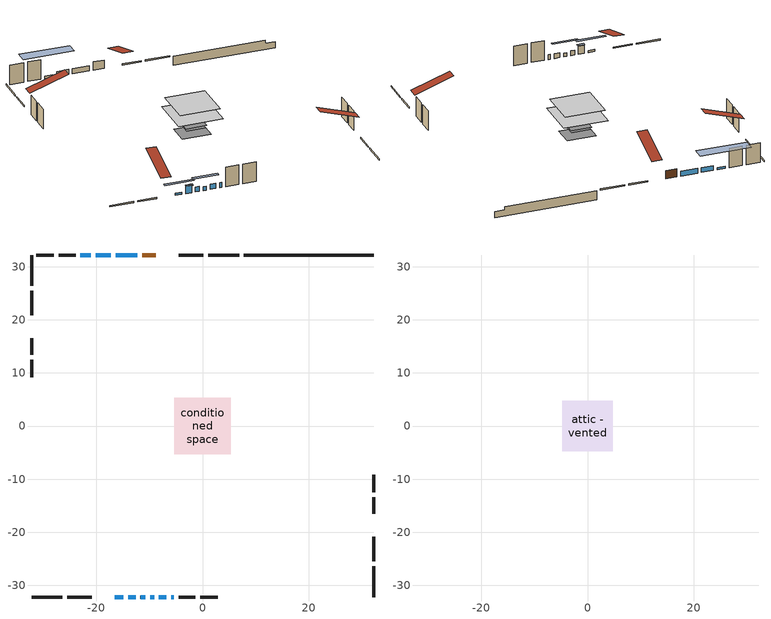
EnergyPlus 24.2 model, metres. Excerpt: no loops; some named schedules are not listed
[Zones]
conditioned space
 floor outside (Floor1 construction): -2.48,-2.48 -2.48,2.48 2.48,2.48 2.48,-2.48 z0.61
 floor adiabatic (AdiabaticFloorConstruction): -5.28,-5.28 -5.28,5.28 5.28,5.28 5.28,-5.28 z3.05
 floor foundation (Slab1 construction): -3.5,-2.59 -3.5,2.59 3.5,2.59 3.5,-2.59 z-1.68
 floor foundation (Slab2 construction): -2.28,-2.28 -2.28,2.28 2.28,2.28 2.28,-2.28 z0
 wall outside (RimJoist1 construction): 6.88,32.2 1.06,32.2 / -32.2,-32.2 -26.37,-32.2 / -32.2,32.2 -32.2,26.37 / 32.2,-32.2 32.2,-26.37 z0.61:0.91
 wall outside (RimJoist2 construction): 0.13,32.2 -4.44,32.2 / -25.44,-32.2 -20.87,-32.2 / -32.2,25.44 -32.2,20.87 / 32.2,-25.44 32.2,-20.87 z0.61:0.91
 wall outside (AdiabaticWallConstruction 1): -8.76,32.2 -11.33,32.2 z0.61:2.64
 wall outside (AdiabaticWallConstruction): -12.26,32.2 -16.32,32.2 / -11.68,-32.2 -10.76,-32.2 / -17.25,32.2 -20.07,32.2 / -8.19,-32.2 -6.78,-32.2 / -5.85,-32.2 -5.39,-32.2 z0.61:1.83; -16.56,-32.2 -14.93,-32.2 z0.61:1.12; -14,-32.2 -12.6,-32.2 z0.61:2.59; -9.83,-32.2 -9.12,-32.2 z0.61:1.53; -21,32.2 -22.98,32.2 z0.61:1.17
 wall outside (Wall1 construction): -23.91,32.2 -27.05,32.2 / -4.47,-32.2 -1.33,-32.2 / -32.2,16.56 -32.2,13.42 / 32.2,-16.56 32.2,-13.42 z0.61:5.49
 wall outside (Wall2 construction): -27.98,32.2 -31.27,32.2 / -0.4,-32.2 2.89,-32.2 / -32.2,12.49 -32.2,9.2 / 32.2,-12.49 32.2,-9.2 z0.61:5.49
 wall foundation (FoundationWall1 construction): 7.81,32.2,-1.68 7.81,32.2,0.61 29.76,32.2,0.61 29.76,32.2,-0.18 32.2,32.2,-0.18 32.2,32.2,-1.68
 window (WindowConstruction): -12.26,32.2 -16.32,32.2 z0.61:1.83
 window (WindowConstruction 8): -16.56,-32.2 -14.93,-32.2 z0.61:1.12
 window (WindowConstruction 1): -14,-32.2 -12.6,-32.2 z0.61:2.59
 window (WindowConstruction 2): -11.67,-32.2 -10.76,-32.2 z0.61:1.83
 window (WindowConstruction 3): -9.83,-32.2 -9.12,-32.2 z0.61:1.52
 window (WindowConstruction 4): -17.25,32.2 -20.07,32.2 z0.61:1.83
 window (WindowConstruction 5): -8.19,-32.2 -6.78,-32.2 z0.61:1.83
 window (WindowConstruction 6): -5.85,-32.2 -5.39,-32.2 z0.61:1.83
 window (WindowConstruction 7): -21,32.2 -22.98,32.2 z0.61:1.17
 door (Door): -8.76,32.2 -11.33,32.2 z0.61:2.64
 ceiling adiabatic (AdiabaticFloorConstruction): 5.28,-5.28 5.28,5.28 -5.28,5.28 -5.28,-5.28 z3.05
attic - vented
 floor to conditioned space (Floor2 construction Reversed): -4.78,-4.78 -4.78,4.78 4.78,4.78 4.78,-4.78 z5.49
 roof outside (Roof1 construction): -7.83,32.2,5.49 -7.83,22.89,8.59 -5.37,22.89,8.59 -5.37,32.2,5.49; -17.49,-32.2,5.49 -17.49,-22.89,8.59 -19.94,-22.89,8.59 -19.94,-32.2,5.49; -32.2,17.49,5.49 -22.89,17.49,8.59 -22.89,19.94,8.59 -32.2,19.94,5.49; 32.2,-17.49,5.49 22.89,-17.49,8.59 22.89,-19.94,8.59 32.2,-19.94,5.49
shading: -12.19,-32.2 -19.3,-32.2 -19.3,-32.81 -12.19,-32.81 z3.86; -12.45,-32.2 -14.15,-32.2 -14.15,-32.81 -12.45,-32.81 z2.74; -6.38,-32.2 -12.57,-32.2 -12.57,-32.81 -6.38,-32.81 z4.26; -28.06,32.2 -15.92,32.2 -15.92,34.94 -28.06,34.94 z6.25
[Building]
Building 1: Terrain=Suburbs
[Site:Location]
Erieau AUT_ON: Latitude {deg}=42.25; Longitude {deg}=-81.9; Time Zone {hr}=-5; Elevation {m}=178; Keep Site Location Information=Yes
[Site:GroundTemperature:Shallow]
5.2292, 3.30147, 3.1471, 4.0619, 7.73432, 11.3896, 14.5586, 16.5661, 16.7366, 15.1039, 12.0157, 8.47254
[Site:WaterMainsTemperature]
Calculation Method=Schedule; Temperature Schedule=mains temperature schedule
[Material] Roughness=Rough; Thermal Absorptance=0.9
Name | Thickness {m} | Conductivity {W/m-K} | Density {kg/m3} | Specific Heat {J/kg-K} | Solar Absorptance | Visible Absorptance
asphalt or fiberglass shingles | 0.00635 | 0.162714 | 1121.4 | 1465.45 | 0.4 | 0.4
ceiling stud and cavity | 0.1397 | 0.117363 | 65.682 | 1177.47 | 0.7 | 0.7
concrete 4.0 in. | 0.1016 | 1.803125 | 2242.8 | 837.4 | 0.7 | 0.7
concrete 8.0 in. | 0.2032 | 1.803125 | 2242.8 | 837.4 | 0.7 | 0.7
door material | 0.04445 | 0.053851 | 512.64 | 1214.23 | 0.7 | 0.7
floor covering | 0.0127 | 0.0433444 | 54.468 | 1339.84 | 0.6 | 0.6
floor rigid ins | 0.051816 | 0.029427 | 32.04 | 1214.23 | 0.7 | 0.7
floor rigid ins 1; wall rigid ins | 0.512978 | 0.029427 | 32.04 | 1214.23 | 0.7 | 0.7
floor stud and cavity | 0.1397 | 0.35706 | 92.3553 | 1139.71 | 0.7 | 0.7
floor stud and cavity 1 | 0.1397 | 1.75129 | 37.0049 | 1207.88 | 0.7 | 0.7
furniture material conditioned space 1 | 0.1524 | 0.115458 | 640.8 | 1214.23 | 0.6 | 0.6
gypsum board | 0.0127 | 0.160291 | 801 | 837.4 | 0.6 | 0.6
osb sheathing 0.5 in. | 0.0127 | 0.115458 | 512.64 | 1214.23 | 0.7 | 0.7
osb sheathing 0.75 in. | 0.01905 | 0.115458 | 512.64 | 1214.23 | 0.7 | 0.7
osb sheathing 2.0 in. | 0.0508 | 0.115458 | 512.64 | 1214.23 | 0.7 | 0.7
rim joist stud and cavity | 0.0508 | 0.0451784 | 125.044 | 1163.47 | 0.6 | 0.6
rim joist stud and cavity 1 | 0.0508 | 0.648972 | 50.32683 | 1063.81 | 0.6 | 0.6
wall stud and cavity | 0.1397 | 0.0940029 | 139.0536 | 1170.24 | 0.7 | 0.7
wall stud and cavity 1 | 0.1397 | 0.0942262 | 139.0536 | 1170.24 | 0.7 | 0.7
wall stud and cavity 2 | 0.0889 | 0.380278 | 52.3479 | 1209.89 | 0.7 | 0.7
wall stud and cavity 3 | 0.0889 | 0.391764 | 83.0341 | 1211.67 | 0.7 | 0.7
wood siding | 0.0254 | 0.102417 | 544.68 | 1172.36 | 0.4 | 0.4
wood siding 1; wood siding 2; wood siding 3 | 0.0254 | 0.102417 | 544.68 | 1172.36 | 0.7 | 0.7
[WindowMaterial:SimpleGlazingSystem]
Name | U-Factor {W/m2-K} | Solar Heat Gain Coefficient
WindowMaterial | 2.87761 | 0.71
WindowMaterial 1 | 2.89521 | 0.69
WindowMaterial 2 | 2.93609 | 0.65
WindowMaterial 3 | 2.96619 | 0.62
WindowMaterial 4 | 2.921331 | 0.67
WindowMaterial 5 | 2.97868 | 0.61
WindowMaterial 6 | 2.96562 | 0.63
WindowMaterial 7 | 3.00026 | 0.58
[Construction]
AdiabaticFloorConstruction: floor stud and cavity 1, floor rigid ins 1, osb sheathing 0.75 in., floor covering
AdiabaticWallConstruction: wood siding 2, wall rigid ins, wall stud and cavity 2, gypsum board
AdiabaticWallConstruction 1: wood siding 3, wall rigid ins, wall stud and cavity 2, gypsum board
Door: door material
Floor1 construction: floor stud and cavity, floor rigid ins, osb sheathing 0.75 in., floor covering
Floor2 construction Reversed: gypsum board, ceiling stud and cavity
FoundationWall1 construction: concrete 8.0 in.
furniture construction conditioned space 1: furniture material conditioned space 1
PartitionWallConstruction: gypsum board, wall stud and cavity 3, gypsum board
RimJoist1 construction: wood siding 1, osb sheathing 2.0 in., rim joist stud and cavity
RimJoist2 construction: wood siding 1, rim joist stud and cavity 1
Roof1 construction: asphalt or fiberglass shingles
Slab1 construction; Slab2 construction: concrete 4.0 in.
Wall1 construction: wood siding, osb sheathing 0.5 in., wall stud and cavity, gypsum board
Wall2 construction: wood siding, osb sheathing 0.5 in., wall stud and cavity 1, gypsum board
WindowConstruction: WindowMaterial
WindowConstruction 1: WindowMaterial 1
WindowConstruction 2: WindowMaterial 2
WindowConstruction 3: WindowMaterial 3
WindowConstruction 4; WindowConstruction 5: WindowMaterial 4
WindowConstruction 6: WindowMaterial 5
WindowConstruction 7: WindowMaterial 6
WindowConstruction 8: WindowMaterial 7
[Zone] Multiplier=1; Part of Total Floor Area=Yes
Name | Volume {m3}
attic - vented | 46.0692
conditioned space | 362.1
[Space]
Name | Zone | Volume {m3}
attic - vented 1 | attic - vented | 46.0692
conditioned space 1 | conditioned space | 362.1
[ZoneInfiltration:EffectiveLeakageArea]
infil attic - vented 1: Zone or Space=attic - vented 1; Schedule=Always On Discrete; Effective Air Leakage Area {cm2}=4388.16; Stack Coefficient=0.000215866; Wind Coefficient=9.92686e-06
[ZoneMixing]
whole house fan mix: Zone or Space=attic - vented; Schedule=Always On Continuous; Design Flow Rate Calculation Method=Flow/Zone; Design Flow Rate {m3/s}=0; Source Zone or Space=conditioned space
[SurfaceProperty:ExposedFoundationPerimeter] Exposed Perimeter Calculation Method=TotalExposedPerimeter
Name | Total Exposed Perimeter {m}
Slab1 | 24.384
Slab2 | 13.106
[InternalMass] Zone or ZoneList=conditioned space; Space or SpaceList=conditioned space 1
Name | Construction | Surface Area {m2}
furniture mass conditioned space 1 | furniture construction conditioned space 1 | 77.2957
partition wall mass | PartitionWallConstruction | 193.239
[Lights]
interior lighting: Zone or ZoneList or Space or SpaceList=conditioned space 1; Schedule=interior lighting schedule; Design Level Calculation Method=LightingLevel; Lighting Level {W}=343.2; Return Air Fraction=0; Fraction Radiant=0.6; Fraction Visible=0.2; Fraction Replaceable=1
[People]
occupants: Zone or ZoneList or Space or SpaceList=conditioned space 1; Number of People Schedule=occupants schedule; Number of People Calculation Method=People; Number of People=3; Fraction Radiant=0.314171; Sensible Heat Fraction=0.56303; Activity Level Schedule=occupants activity schedule; Carbon Dioxide Generation Rate {m3/s-W}=0; Enable ASHRAE 55 Comfort Warnings=No; Mean Radiant Temperature Calculation Type=EnclosureAveraged
[ElectricEquipment] Zone or ZoneList or Space or SpaceList=conditioned space 1; Design Level Calculation Method=EquipmentLevel
Name | Schedule | Design Level {W} | Fraction Latent | Fraction Radiant | Fraction Lost
clothes dryer | clothes dryer schedule | 140.772 | 0.015 | 0.081 | 0.85
clothes washer | clothes washer schedule | 32.1985 | 0.03 | 0.162 | 0.7
cooking range | cooking range schedule | 215.147 | 0.08 | 0.432 | 0.2
dishwasher | dishwasher schedule | 66.8632 | 0.3 | 0.18 | 0.4
fridge | fridge schedule | 72.9452 | 0 | 0.6 | 0
mech vent house fan | mech vent house fan schedule | 0 | 0 | 0 | 1
mech vent house fan cfis | mech vent house fan cfis schedule | 0 | 0 | 0 | 0
misc plug loads | misc plug loads schedule | 494.7 | 0.045 | 0.513 | 0.1
whole house fan | Always On Discrete | 0 | 0 | 0 | 1
[OtherEquipment] Zone or ZoneList or Space or SpaceList=conditioned space 1; Design Level Calculation Method=EquipmentLevel
Name | Fuel Type | Schedule | Design Level {W} | Fraction Latent | Fraction Radiant | Fraction Lost
clothes dryer 1 | Electricity | clothes dryer schedule | 0 | 0.015 | 0.081 | 0.85
cooking range 1 | Electricity | cooking range schedule | 0 | 0.08 | 0.432 | 0.2
general water use latent | None | general water use schedule | 62.594 | 1 | 0 | 0
general water use sensible | None | general water use schedule | -61.6891 | 0 | 0.6 | 0
mech vent house fan latent load | None | Always On Discrete | 0 | 1 | 0 | 0
mech vent house fan sensible load | None | Always On Discrete | 0 | 0 | 0 | 0
water heater energy adjustment1 | NaturalGas | Always On Discrete | 0.01 | 0 | 0 | 1
[ZoneInfiltration:DesignFlowRate] Zone or ZoneList or Space or SpaceList=conditioned space 1; Schedule=Always On Discrete; Design Flow Rate Calculation Method=Flow/Zone; Design Flow Rate {m3/s}=0
infil flow; natural vent flow; whole house fan flow
[AvailabilityManager:Scheduled]
central ac and furnace airloop Availability Manager: Schedule=Always On Discrete
[Foundation:Kiva] Initial Indoor Air Temperature {C}=18; Wall Depth Below Slab {m}=0.2032
Name | Wall Height Above Grade {m}
Foundation Kiva 1 | 0.609996
Foundation Kiva 2 | 0.1016
[Foundation:Kiva:Settings]
Soil Conductivity {W/m-K}=0.849921; Soil Density {kg/m3}=1842.3; Soil Specific Heat {J/kg-K}=418.7; Ground Solar Absorptivity=0.9; Ground Thermal Absorptivity=0.9; Ground Surface Roughness {m}=0.03; Far-Field Width {m}=40; Deep-Ground Boundary Condition=ZeroFlux; Deep-Ground Depth {m}=40; Minimum Cell Dimension {m}=0.2; Maximum Cell Growth Coefficient=3; Simulation Timestep=Timestep
[Exterior:Lights]
exterior lighting: Schedule=exterior lighting schedule; Design Level {W}=75.6
[EnergyManagementSystem:GlobalVariable]
central_ac_and_furnace_airloop_Fan_RTF
infil_program_Qfan
infil_program_Qinf
natural_vent_program_Qnv
natural_vent_program_Qwhf
[EnergyManagementSystem:Sensor]
Name | Output:Variable or Output:Meter Index Key | Output:Variable or Output:Meter
airflow_gain | infil flow | Infiltration Sensible Heat Gain Energy
airflow_gain_1 | natural vent flow | Infiltration Sensible Heat Gain Energy
airflow_gain_2 | whole house fan flow | Infiltration Sensible Heat Gain Energy
airflow_loss | infil flow | Infiltration Sensible Heat Loss Energy
airflow_loss_1 | natural vent flow | Infiltration Sensible Heat Loss Energy
airflow_loss_2 | whole house fan flow | Infiltration Sensible Heat Loss Energy
clg_load_cond |  | Cooling:EnergyTransfer:Zone:CONDITIONED SPACE
clg_sp_s; clg_sp_s_1 | cooling setpoint | Schedule Value
clothes_dryer_exhaust_0_sch_s | clothes dryer exhaust 0 schedule | Schedule Value
cool_season | cooling season schedule | Schedule Value
htg_load_cond |  | Heating:EnergyTransfer:Zone:CONDITIONED SPACE
htg_sp_s; htg_sp_s_1 | heating setpoint | Schedule Value
ig_ee_conv | clothes dryer | Electric Equipment Convective Heating Energy
ig_ee_conv_2 | cooking range | Electric Equipment Convective Heating Energy
ig_ee_conv_4 | fridge | Electric Equipment Convective Heating Energy
ig_ee_conv_5 | misc plug loads | Electric Equipment Convective Heating Energy
ig_ee_conv_6 | whole house fan | Electric Equipment Convective Heating Energy
ig_ee_rad | clothes dryer | Electric Equipment Radiant Heating Energy
ig_ee_rad_2 | cooking range | Electric Equipment Radiant Heating Energy
ig_ee_rad_4 | fridge | Electric Equipment Radiant Heating Energy
ig_ee_rad_5 | misc plug loads | Electric Equipment Radiant Heating Energy
ig_ee_rad_6 | whole house fan | Electric Equipment Radiant Heating Energy
ig_lgt_conv | interior lighting | Lights Convective Heating Energy
ig_lgt_rad | interior lighting | Lights Radiant Heating Energy
ig_lgt_vis | interior lighting | Lights Visible Radiation Heating Energy
ig_oe_conv | clothes dryer 1 | Other Equipment Convective Heating Energy
ig_oe_conv_1 | cooking range 1 | Other Equipment Convective Heating Energy
ig_oe_conv_2 | general water use latent | Other Equipment Convective Heating Energy
ig_oe_conv_3 | general water use sensible | Other Equipment Convective Heating Energy
ig_oe_conv_4 | water heater energy adjustment1 | Other Equipment Convective Heating Energy
ig_oe_rad | clothes dryer 1 | Other Equipment Radiant Heating Energy
ig_oe_rad_1 | cooking range 1 | Other Equipment Radiant Heating Energy
ig_oe_rad_2 | general water use latent | Other Equipment Radiant Heating Energy
ig_oe_rad_3 | general water use sensible | Other Equipment Radiant Heating Energy
ig_oe_rad_4 | water heater energy adjustment1 | Other Equipment Radiant Heating Energy
ig_ppl_conv | occupants | People Convective Heating Energy
ig_ppl_rad | occupants | People Radiant Heating Energy
im_conv | furniture mass conditioned space 1 | Surface Inside Face Convection Heat Gain Energy
im_conv_1 | partition wall mass | Surface Inside Face Convection Heat Gain Energy
im_ig | furniture mass conditioned space 1 | Surface Inside Face Internal Gains Radiation Heat Gain Energy
im_ig_1 | partition wall mass | Surface Inside Face Internal Gains Radiation Heat Gain Energy
im_lgt | furniture mass conditioned space 1 | Surface Inside Face Lights Radiation Heat Gain Energy
im_lgt_1 | partition wall mass | Surface Inside Face Lights Radiation Heat Gain Energy
im_sol | furniture mass conditioned space 1 | Surface Inside Face Solar Radiation Heat Gain Energy
im_sol_1 | partition wall mass | Surface Inside Face Solar Radiation Heat Gain Energy
im_surf | furniture mass conditioned space 1 | Surface Inside Face Net Surface Thermal Radiation Heat Gain Energy
im_surf_1 | partition wall mass | Surface Inside Face Net Surface Thermal Radiation Heat Gain Energy
mv_conv | mech vent house fan | Electric Equipment Convective Heating Energy
mv_conv_1 | mech vent house fan cfis | Electric Equipment Convective Heating Energy
mv_conv_2 | mech vent house fan latent load | Other Equipment Convective Heating Energy
mv_conv_3 | mech vent house fan sensible load | Other Equipment Convective Heating Energy
mv_rad | mech vent house fan | Electric Equipment Radiant Heating Energy
mv_rad_1 | mech vent house fan cfis | Electric Equipment Radiant Heating Energy
mv_rad_2 | mech vent house fan latent load | Other Equipment Radiant Heating Energy
mv_rad_3 | mech vent house fan sensible load | Other Equipment Radiant Heating Energy
natural_vent_s | natural vent schedule | Schedule Value
out_pb_s |  | Site Outdoor Air Barometric Pressure
out_wt_s |  | Site Outdoor Air Humidity Ratio
site_vw_s |  | Site Wind Speed
ss_back_out | Window1 | Surface Window Shortwave from Zone Back Out Window Heat Transfer Rate
ss_back_out_1 | Window10 | Surface Window Shortwave from Zone Back Out Window Heat Transfer Rate
ss_back_out_2 | Window2 | Surface Window Shortwave from Zone Back Out Window Heat Transfer Rate
ss_back_out_3 | Window3 | Surface Window Shortwave from Zone Back Out Window Heat Transfer Rate
ss_back_out_4 | Window4 | Surface Window Shortwave from Zone Back Out Window Heat Transfer Rate
ss_back_out_5 | Window5 | Surface Window Shortwave from Zone Back Out Window Heat Transfer Rate
ss_back_out_6 | Window7 | Surface Window Shortwave from Zone Back Out Window Heat Transfer Rate
ss_back_out_7 | Window8 | Surface Window Shortwave from Zone Back Out Window Heat Transfer Rate
ss_back_out_8 | Window9 | Surface Window Shortwave from Zone Back Out Window Heat Transfer Rate
ss_conv | Door1 | Surface Inside Face Convection Heat Gain Energy
ss_conv_1 | Window1 | Surface Inside Face Convection Heat Gain Energy
ss_conv_2 | Window10 | Surface Inside Face Convection Heat Gain Energy
ss_conv_3 | Window2 | Surface Inside Face Convection Heat Gain Energy
ss_conv_4 | Window3 | Surface Inside Face Convection Heat Gain Energy
ss_conv_5 | Window4 | Surface Inside Face Convection Heat Gain Energy
ss_conv_6 | Window5 | Surface Inside Face Convection Heat Gain Energy
ss_conv_7 | Window7 | Surface Inside Face Convection Heat Gain Energy
ss_conv_8 | Window8 | Surface Inside Face Convection Heat Gain Energy
ss_conv_9 | Window9 | Surface Inside Face Convection Heat Gain Energy
ss_ig | Door1 | Surface Inside Face Internal Gains Radiation Heat Gain Energy
ss_ig_1 | Window1 | Surface Inside Face Internal Gains Radiation Heat Gain Energy
ss_ig_2 | Window10 | Surface Inside Face Internal Gains Radiation Heat Gain Energy
ss_ig_3 | Window2 | Surface Inside Face Internal Gains Radiation Heat Gain Energy
ss_ig_4 | Window3 | Surface Inside Face Internal Gains Radiation Heat Gain Energy
ss_ig_5 | Window4 | Surface Inside Face Internal Gains Radiation Heat Gain Energy
ss_ig_6 | Window5 | Surface Inside Face Internal Gains Radiation Heat Gain Energy
ss_ig_7 | Window7 | Surface Inside Face Internal Gains Radiation Heat Gain Energy
ss_ig_8 | Window8 | Surface Inside Face Internal Gains Radiation Heat Gain Energy
ss_ig_9 | Window9 | Surface Inside Face Internal Gains Radiation Heat Gain Energy
ss_lgt | Door1 | Surface Inside Face Lights Radiation Heat Gain Energy
ss_sol | Door1 | Surface Inside Face Solar Radiation Heat Gain Energy
ss_surf | Door1 | Surface Inside Face Net Surface Thermal Radiation Heat Gain Energy
ss_surf_1 | Window1 | Surface Inside Face Net Surface Thermal Radiation Heat Gain Energy
ss_surf_2 | Window10 | Surface Inside Face Net Surface Thermal Radiation Heat Gain Energy
ss_surf_3 | Window2 | Surface Inside Face Net Surface Thermal Radiation Heat Gain Energy
ss_surf_4 | Window3 | Surface Inside Face Net Surface Thermal Radiation Heat Gain Energy
ss_surf_5 | Window4 | Surface Inside Face Net Surface Thermal Radiation Heat Gain Energy
ss_surf_6 | Window5 | Surface Inside Face Net Surface Thermal Radiation Heat Gain Energy
ss_surf_7 | Window7 | Surface Inside Face Net Surface Thermal Radiation Heat Gain Energy
ss_surf_8 | Window8 | Surface Inside Face Net Surface Thermal Radiation Heat Gain Energy
ss_surf_9 | Window9 | Surface Inside Face Net Surface Thermal Radiation Heat Gain Energy
ss_trans_in | Window1 | Surface Window Transmitted Solar Radiation Rate
ss_trans_in_1 | Window10 | Surface Window Transmitted Solar Radiation Rate
ss_trans_in_2 | Window2 | Surface Window Transmitted Solar Radiation Rate
ss_trans_in_3 | Window3 | Surface Window Transmitted Solar Radiation Rate
ss_trans_in_4 | Window4 | Surface Window Transmitted Solar Radiation Rate
ss_trans_in_5 | Window5 | Surface Window Transmitted Solar Radiation Rate
ss_trans_in_6 | Window7 | Surface Window Transmitted Solar Radiation Rate
ss_trans_in_7 | Window8 | Surface Window Transmitted Solar Radiation Rate
ss_trans_in_8 | Window9 | Surface Window Transmitted Solar Radiation Rate
ss_trans_out | Window1 | Surface Inside Face Initial Transmitted Diffuse Transmitted Out Window Solar Radiation Rate
ss_trans_out_1 | Window10 | Surface Inside Face Initial Transmitted Diffuse Transmitted Out Window Solar Radiation Rate
ss_trans_out_2 | Window2 | Surface Inside Face Initial Transmitted Diffuse Transmitted Out Window Solar Radiation Rate
ss_trans_out_3 | Window3 | Surface Inside Face Initial Transmitted Diffuse Transmitted Out Window Solar Radiation Rate
ss_trans_out_4 | Window4 | Surface Inside Face Initial Transmitted Diffuse Transmitted Out Window Solar Radiation Rate
ss_trans_out_5 | Window5 | Surface Inside Face Initial Transmitted Diffuse Transmitted Out Window Solar Radiation Rate
ss_trans_out_6 | Window7 | Surface Inside Face Initial Transmitted Diffuse Transmitted Out Window Solar Radiation Rate
ss_trans_out_7 | Window8 | Surface Inside Face Initial Transmitted Diffuse Transmitted Out Window Solar Radiation Rate
ss_trans_out_8 | Window9 | Surface Inside Face Initial Transmitted Diffuse Transmitted Out Window Solar Radiation Rate
s_conv | Floor1 | Surface Inside Face Convection Heat Gain Energy
s_conv_1 | Floor2 | Surface Inside Face Convection Heat Gain Energy
s_conv_10 | RimJoist2:180 | Surface Inside Face Convection Heat Gain Energy
s_conv_11 | RimJoist2:270 | Surface Inside Face Convection Heat Gain Energy
s_conv_12 | RimJoist2:90 | Surface Inside Face Convection Heat Gain Energy
s_conv_13 | Slab1 | Surface Inside Face Convection Heat Gain Energy
s_conv_14 | Slab2 | Surface Inside Face Convection Heat Gain Energy
s_conv_15 | Wall1:0 | Surface Inside Face Convection Heat Gain Energy
s_conv_16 | Wall1:180 | Surface Inside Face Convection Heat Gain Energy
s_conv_17 | Wall1:270 | Surface Inside Face Convection Heat Gain Energy
s_conv_18 | Wall1:90 | Surface Inside Face Convection Heat Gain Energy
s_conv_19 | Wall2:0 | Surface Inside Face Convection Heat Gain Energy
s_conv_2 | FoundationWall1 | Surface Inside Face Convection Heat Gain Energy
s_conv_20 | Wall2:180 | Surface Inside Face Convection Heat Gain Energy
s_conv_21 | Wall2:270 | Surface Inside Face Convection Heat Gain Energy
s_conv_22 | Wall2:90 | Surface Inside Face Convection Heat Gain Energy
s_conv_3 | inferred conditioned ceiling | Surface Inside Face Convection Heat Gain Energy
s_conv_4 | inferred conditioned floor | Surface Inside Face Convection Heat Gain Energy
s_conv_5 | RimJoist1:0 | Surface Inside Face Convection Heat Gain Energy
s_conv_6 | RimJoist1:180 | Surface Inside Face Convection Heat Gain Energy
s_conv_7 | RimJoist1:270 | Surface Inside Face Convection Heat Gain Energy
s_conv_8 | RimJoist1:90 | Surface Inside Face Convection Heat Gain Energy
s_conv_9 | RimJoist2:0 | Surface Inside Face Convection Heat Gain Energy
s_ig | Floor1 | Surface Inside Face Internal Gains Radiation Heat Gain Energy
s_ig_1 | Floor2 | Surface Inside Face Internal Gains Radiation Heat Gain Energy
s_ig_10 | RimJoist2:180 | Surface Inside Face Internal Gains Radiation Heat Gain Energy
s_ig_11 | RimJoist2:270 | Surface Inside Face Internal Gains Radiation Heat Gain Energy
s_ig_12 | RimJoist2:90 | Surface Inside Face Internal Gains Radiation Heat Gain Energy
s_ig_13 | Slab1 | Surface Inside Face Internal Gains Radiation Heat Gain Energy
s_ig_14 | Slab2 | Surface Inside Face Internal Gains Radiation Heat Gain Energy
s_ig_15 | Wall1:0 | Surface Inside Face Internal Gains Radiation Heat Gain Energy
s_ig_16 | Wall1:180 | Surface Inside Face Internal Gains Radiation Heat Gain Energy
s_ig_17 | Wall1:270 | Surface Inside Face Internal Gains Radiation Heat Gain Energy
s_ig_18 | Wall1:90 | Surface Inside Face Internal Gains Radiation Heat Gain Energy
s_ig_19 | Wall2:0 | Surface Inside Face Internal Gains Radiation Heat Gain Energy
s_ig_2 | FoundationWall1 | Surface Inside Face Internal Gains Radiation Heat Gain Energy
s_ig_20 | Wall2:180 | Surface Inside Face Internal Gains Radiation Heat Gain Energy
s_ig_21 | Wall2:270 | Surface Inside Face Internal Gains Radiation Heat Gain Energy
s_ig_22 | Wall2:90 | Surface Inside Face Internal Gains Radiation Heat Gain Energy
s_ig_3 | inferred conditioned ceiling | Surface Inside Face Internal Gains Radiation Heat Gain Energy
s_ig_4 | inferred conditioned floor | Surface Inside Face Internal Gains Radiation Heat Gain Energy
s_ig_5 | RimJoist1:0 | Surface Inside Face Internal Gains Radiation Heat Gain Energy
s_ig_6 | RimJoist1:180 | Surface Inside Face Internal Gains Radiation Heat Gain Energy
s_ig_7 | RimJoist1:270 | Surface Inside Face Internal Gains Radiation Heat Gain Energy
s_ig_8 | RimJoist1:90 | Surface Inside Face Internal Gains Radiation Heat Gain Energy
s_ig_9 | RimJoist2:0 | Surface Inside Face Internal Gains Radiation Heat Gain Energy
s_lgt | Floor1 | Surface Inside Face Lights Radiation Heat Gain Energy
s_lgt_1 | Floor2 | Surface Inside Face Lights Radiation Heat Gain Energy
s_lgt_10 | RimJoist2:180 | Surface Inside Face Lights Radiation Heat Gain Energy
s_lgt_11 | RimJoist2:270 | Surface Inside Face Lights Radiation Heat Gain Energy
s_lgt_12 | RimJoist2:90 | Surface Inside Face Lights Radiation Heat Gain Energy
